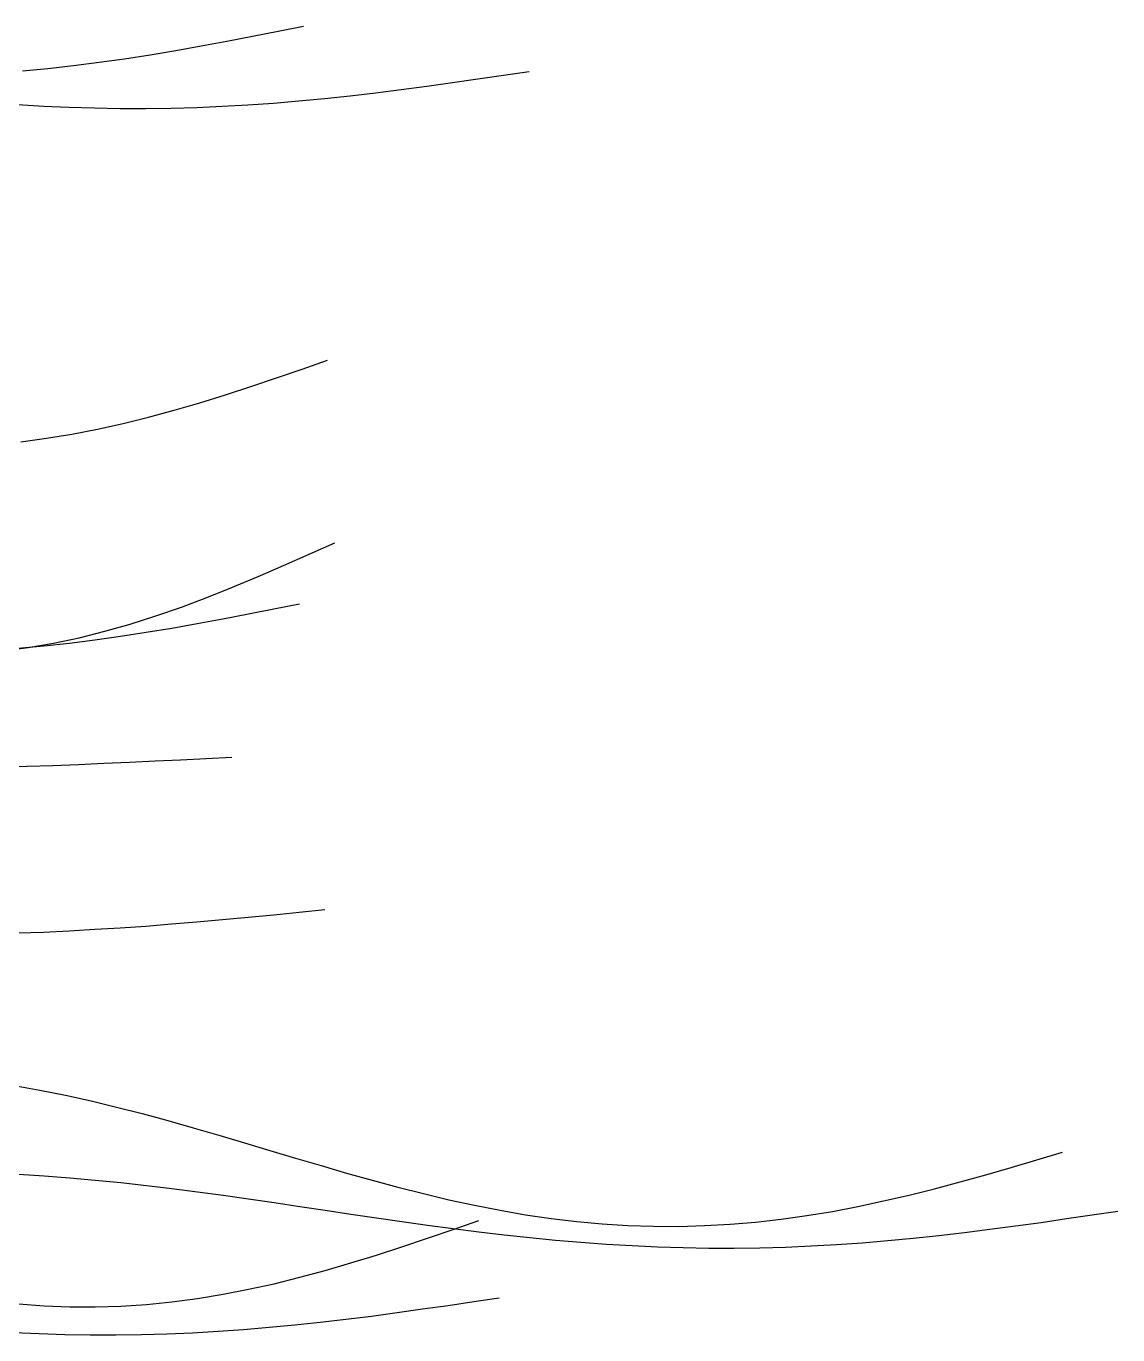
# Model space of a CAD drawing. Header units: metres. Extents: x -249 to 352, y -252 to 258.
# Drawn here: x 266.2 to 351.6, y -3.8 to 98.6 of the extents above; entities that cross this region are included whole.
import ezdxf

# ---------------------------------------------------------------- set-up
doc = ezdxf.new("R2010")
doc.units = ezdxf.units.M

msp = doc.modelspace()

# ---------------------------------------------------------------- linework, layer by layer
for p, q in [((285.88, 98.18, -433.01), (287.88, 98.58, -433.01)), ((279.88, 97.03, -433.01), (281.88, 97.4, -433.01)), ((281.88, 97.4, -433.01), (283.88, 97.79, -433.01)), ((283.88, 97.79, -433.01), (285.88, 98.18, -433.01)), ((273.88, 96.03, -433.01), (275.88, 96.34, -433.01)), ((275.88, 96.34, -433.01), (277.88, 96.68, -433.01)), ((277.88, 96.68, -433.01), (279.88, 97.03, -433.01)), ((265.88, 95.09, -433.01), (267.88, 95.27, -433.01)), ((267.88, 95.27, -433.01), (269.88, 95.5, -433.01)), ((269.88, 95.5, -433.01), (271.88, 95.75, -433.01)), ((271.88, 95.75, -433.01), (273.88, 96.03, -433.01)), ((299.52, 94.16, -433.01), (301.52, 94.45, -433.01)), ((301.52, 94.45, -433.01), (303.52, 94.74, -433.01)), ((303.52, 94.74, -433.01), (305.52, 95.04, -433.01)), ((291.52, 93.13, -433.01), (293.52, 93.37, -433.01)), ((293.52, 93.37, -433.01), (295.52, 93.62, -433.01)), ((295.52, 93.62, -433.01), (297.52, 93.88, -433.01)), ((297.52, 93.88, -433.01), (299.52, 94.16, -433.01)), ((265.52, 92.45, -433.01), (267.52, 92.33, -433.01)), ((267.52, 92.33, -433.01), (269.52, 92.24, -433.01)), ((269.52, 92.24, -433.01), (271.52, 92.18, -433.01)), ((271.52, 92.18, -433.01), (273.52, 92.14, -433.01)), ((277.52, 92.17, -433.01), (279.52, 92.22, -433.01)), ((279.52, 92.22, -433.01), (281.52, 92.31, -433.01)), ((281.52, 92.31, -433.01), (283.52, 92.42, -433.01)), ((283.52, 92.42, -433.01), (285.52, 92.56, -433.01)), ((285.52, 92.56, -433.01), (287.52, 92.73, -433.01)), ((287.52, 92.73, -433.01), (289.52, 92.92, -433.01)), ((289.52, 92.92, -433.01), (291.52, 93.13, -433.01)), ((273.52, 92.14, -433.01), (275.52, 92.14, -433.01)), ((275.52, 92.14, -433.01), (277.52, 92.17, -433.01)), ((285.76, 71.05, -433.01), (287.76, 71.74, -433.01)), ((287.76, 71.74, -433.01), (289.76, 72.44, -433.01)), ((283.76, 70.38, -433.01), (285.76, 71.05, -433.01)), ((279.76, 69.11, -433.01), (281.76, 69.73, -433.01)), ((281.76, 69.73, -433.01), (283.76, 70.38, -433.01)), ((277.76, 68.53, -433.01), (279.76, 69.11, -433.01)), ((273.76, 67.49, -433.01), (275.76, 67.99, -433.01)), ((275.76, 67.99, -433.01), (277.76, 68.53, -433.01)), ((267.76, 66.33, -433.01), (269.76, 66.66, -433.01)), ((269.76, 66.66, -433.01), (271.76, 67.05, -433.01)), ((271.76, 67.05, -433.01), (273.76, 67.49, -433.01)), ((265.76, 66.06, -433.01), (267.76, 66.33, -433.01)), ((288.32, 57.26, -433.01), (290.32, 58.15, -433.01)), ((284.32, 55.51, -433.01), (286.32, 56.37, -433.01)), ((286.32, 56.37, -433.01), (288.32, 57.26, -433.01)), ((282.32, 54.67, -433.01), (284.32, 55.51, -433.01)), ((280.32, 53.88, -433.01), (282.32, 54.67, -433.01)), ((278.32, 53.12, -433.01), (280.32, 53.88, -433.01)), ((285.56, 52.98, -433.01), (287.56, 53.38, -433.01)), ((274.32, 51.79, -433.01), (276.32, 52.43, -433.01)), ((276.32, 52.43, -433.01), (278.32, 53.12, -433.01)), ((281.56, 52.21, -433.01), (283.56, 52.59, -433.01)), ((283.56, 52.59, -433.01), (285.56, 52.98, -433.01)), ((270.32, 50.72, -433.01), (272.32, 51.22, -433.01)), ((272.32, 51.22, -433.01), (274.32, 51.79, -433.01)), ((275.56, 51.15, -433.01), (277.56, 51.48, -433.01)), ((277.56, 51.48, -433.01), (279.56, 51.83, -433.01)), ((279.56, 51.83, -433.01), (281.56, 52.21, -433.01)), ((266.32, 49.96, -433.01), (268.32, 50.3, -433.01)), ((267.56, 50.08, -433.01), (269.56, 50.3, -433.01)), ((268.32, 50.3, -433.01), (270.32, 50.72, -433.01)), ((269.56, 50.3, -433.01), (271.56, 50.55, -433.01)), ((271.56, 50.55, -433.01), (273.56, 50.84, -433.01)), ((273.56, 50.84, -433.01), (275.56, 51.15, -433.01)), ((264.32, 49.7, -433.01), (266.32, 49.96, -433.01)), ((265.56, 49.89, -433.01), (267.56, 50.08, -433.01)), ((272.26, 40.9, -433.01), (274.26, 40.98, -433.01)), ((274.26, 40.98, -433.01), (276.26, 41.08, -433.01)), ((276.26, 41.08, -433.01), (278.26, 41.17, -433.01)), ((278.26, 41.17, -433.01), (280.26, 41.27, -433.01)), ((280.26, 41.27, -433.01), (282.26, 41.37, -433.01)), ((264.26, 40.6, -433.01), (266.26, 40.66, -433.01)), ((266.26, 40.66, -433.01), (268.26, 40.73, -433.01)), ((268.26, 40.73, -433.01), (270.26, 40.81, -433.01)), ((270.26, 40.81, -433.01), (272.26, 40.9, -433.01)), ((281.54, 28.66, -433.01), (283.54, 28.85, -433.01)), ((283.54, 28.85, -433.01), (285.54, 29.04, -433.01)), ((285.54, 29.04, -433.01), (287.54, 29.24, -433.01)), ((287.54, 29.24, -433.01), (289.54, 29.44, -433.01)), ((265.54, 27.62, -433.01), (267.54, 27.69, -433.01)), ((267.54, 27.69, -433.01), (269.54, 27.79, -433.01)), ((269.54, 27.79, -433.01), (271.54, 27.9, -433.01)), ((271.54, 27.9, -433.01), (273.54, 28.02, -433.01)), ((273.54, 28.02, -433.01), (275.54, 28.16, -433.01)), ((275.54, 28.16, -433.01), (277.54, 28.32, -433.01)), ((277.54, 28.32, -433.01), (279.54, 28.49, -433.01)), ((279.54, 28.49, -433.01), (281.54, 28.66, -433.01)), ((265.25, 15.67, -433.01), (267.25, 15.32, -433.01)), ((267.25, 15.32, -433.01), (269.25, 14.92, -433.01)), ((269.25, 14.92, -433.01), (271.25, 14.47, -433.01)), ((271.25, 14.47, -433.01), (273.25, 13.99, -433.01)), ((273.25, 13.99, -433.01), (275.25, 13.48, -433.01)), ((275.25, 13.48, -433.01), (277.25, 12.94, -433.01)), ((277.25, 12.94, -433.01), (279.25, 12.37, -433.01)), ((279.25, 12.37, -433.01), (281.25, 11.79, -433.01)), ((281.25, 11.79, -433.01), (283.25, 11.2, -433.01)), ((283.25, 11.2, -433.01), (285.25, 10.6, -433.01)), ((285.25, 10.6, -433.01), (287.25, 10, -433.01)), ((345.25, 9.86, -433.01), (347.25, 10.45, -433.01)), ((287.25, 10, -433.01), (289.25, 9.41, -433.01)), ((289.25, 9.41, -433.01), (291.25, 8.83, -433.01)), ((341.25, 8.69, -433.01), (343.25, 9.27, -433.01)), ((343.25, 9.27, -433.01), (345.25, 9.86, -433.01)), ((265.58, 8.74, -433.01), (267.58, 8.61, -433.01)), ((267.58, 8.61, -433.01), (269.58, 8.46, -433.01)), ((269.58, 8.46, -433.01), (271.58, 8.28, -433.01)), ((271.58, 8.28, -433.01), (273.58, 8.08, -433.01)), ((291.25, 8.83, -433.01), (293.25, 8.26, -433.01)), ((293.25, 8.26, -433.01), (295.25, 7.73, -433.01)), ((339.25, 8.13, -433.01), (341.25, 8.69, -433.01)), ((273.58, 8.08, -433.01), (275.58, 7.86, -433.01)), ((275.58, 7.86, -433.01), (277.58, 7.62, -433.01)), ((277.58, 7.62, -433.01), (279.58, 7.37, -433.01)), ((279.58, 7.37, -433.01), (281.58, 7.09, -433.01)), ((295.25, 7.73, -433.01), (297.25, 7.22, -433.01)), ((297.25, 7.22, -433.01), (299.25, 6.74, -433.01)), ((335.25, 7.1, -433.01), (337.25, 7.6, -433.01)), ((337.25, 7.6, -433.01), (339.25, 8.13, -433.01)), ((281.58, 7.09, -433.01), (283.58, 6.81, -433.01)), ((283.58, 6.81, -433.01), (285.58, 6.52, -433.01)), ((285.58, 6.52, -433.01), (287.58, 6.22, -433.01)), ((287.58, 6.22, -433.01), (289.58, 5.92, -433.01)), ((299.25, 6.74, -433.01), (301.25, 6.31, -433.01)), ((301.25, 6.31, -433.01), (303.25, 5.92, -433.01)), ((329.25, 5.83, -433.01), (331.25, 6.21, -433.01)), ((331.25, 6.21, -433.01), (333.25, 6.64, -433.01)), ((333.25, 6.64, -433.01), (335.25, 7.1, -433.01)), ((289.58, 5.92, -433.01), (291.58, 5.62, -433.01)), ((291.58, 5.62, -433.01), (293.58, 5.33, -433.01)), ((293.58, 5.33, -433.01), (295.58, 5.04, -433.01)), ((303.25, 5.92, -433.01), (305.25, 5.57, -433.01)), ((305.25, 5.57, -433.01), (307.25, 5.28, -433.01)), ((307.25, 5.28, -433.01), (309.25, 5.04, -433.01)), ((323.25, 4.99, -433.01), (325.25, 5.22, -433.01)), ((325.25, 5.22, -433.01), (327.25, 5.5, -433.01)), ((327.25, 5.5, -433.01), (329.25, 5.83, -433.01)), ((345.58, 4.97, -433.01), (347.58, 5.26, -433.01)), ((347.58, 5.26, -433.01), (349.58, 5.55, -433.01)), ((349.58, 5.55, -433.01), (351.58, 5.85, -433.01)), ((295.58, 5.04, -433.01), (297.58, 4.76, -433.01)), ((297.58, 4.76, -433.01), (299.58, 4.49, -433.01)), ((297.58, 3.73, -433.01), (299.58, 4.42, -433.01)), ((299.58, 4.42, -433.01), (301.58, 5.12, -433.01)), ((299.58, 4.49, -433.01), (301.58, 4.24, -433.01)), ((301.58, 4.24, -433.01), (303.58, 4, -433.01)), ((309.25, 5.04, -433.01), (311.25, 4.85, -433.01)), ((311.25, 4.85, -433.01), (313.25, 4.73, -433.01)), ((313.25, 4.73, -433.01), (315.25, 4.66, -433.01)), ((315.25, 4.66, -433.01), (317.25, 4.65, -433.01)), ((317.25, 4.65, -433.01), (319.25, 4.71, -433.01)), ((319.25, 4.71, -433.01), (321.25, 4.82, -433.01)), ((321.25, 4.82, -433.01), (323.25, 4.99, -433.01)), ((337.58, 3.94, -433.01), (339.58, 4.18, -433.01)), ((339.58, 4.18, -433.01), (341.58, 4.43, -433.01)), ((341.58, 4.43, -433.01), (343.58, 4.69, -433.01)), ((343.58, 4.69, -433.01), (345.58, 4.97, -433.01)), ((295.58, 3.06, -433.01), (297.58, 3.73, -433.01)), ((303.58, 4, -433.01), (305.58, 3.78, -433.01)), ((305.58, 3.78, -433.01), (307.58, 3.58, -433.01)), ((307.58, 3.58, -433.01), (309.58, 3.41, -433.01)), ((309.58, 3.41, -433.01), (311.58, 3.27, -433.01)), ((311.58, 3.27, -433.01), (313.58, 3.15, -433.01)), ((313.58, 3.15, -433.01), (315.58, 3.05, -433.01)), ((325.58, 3.04, -433.01), (327.58, 3.12, -433.01)), ((327.58, 3.12, -433.01), (329.58, 3.23, -433.01)), ((329.58, 3.23, -433.01), (331.58, 3.37, -433.01)), ((331.58, 3.37, -433.01), (333.58, 3.54, -433.01)), ((333.58, 3.54, -433.01), (335.58, 3.73, -433.01)), ((335.58, 3.73, -433.01), (337.58, 3.94, -433.01)), ((291.58, 1.79, -433.01), (293.58, 2.41, -433.01)), ((293.58, 2.41, -433.01), (295.58, 3.06, -433.01)), ((315.58, 3.05, -433.01), (317.58, 2.99, -433.01)), ((317.58, 2.99, -433.01), (319.58, 2.96, -433.01)), ((319.58, 2.96, -433.01), (321.58, 2.95, -433.01)), ((321.58, 2.95, -433.01), (323.58, 2.98, -433.01)), ((323.58, 2.98, -433.01), (325.58, 3.04, -433.01)), ((287.58, 0.67, -433.01), (289.58, 1.21, -433.01)), ((289.58, 1.21, -433.01), (291.58, 1.79, -433.01)), ((283.58, -0.27, -433.01), (285.58, 0.17, -433.01)), ((285.58, 0.17, -433.01), (287.58, 0.67, -433.01)), ((277.58, -1.26, -433.01), (279.58, -0.99, -433.01)), ((279.58, -0.99, -433.01), (281.58, -0.66, -433.01)), ((281.58, -0.66, -433.01), (283.58, -0.27, -433.01)), ((301.19, -1.23, -433.01), (303.19, -0.93, -433.01)), ((265.58, -1.41, -433.01), (267.58, -1.56, -433.01)), ((267.58, -1.56, -433.01), (269.58, -1.64, -433.01)), ((269.58, -1.64, -433.01), (271.58, -1.65, -433.01)), ((271.58, -1.65, -433.01), (273.58, -1.58, -433.01)), ((273.58, -1.58, -433.01), (275.58, -1.45, -433.01)), ((275.58, -1.45, -433.01), (277.58, -1.26, -433.01)), ((295.19, -2.09, -433.01), (297.19, -1.81, -433.01)), ((297.19, -1.81, -433.01), (299.19, -1.53, -433.01)), ((299.19, -1.53, -433.01), (301.19, -1.23, -433.01)), ((285.19, -3.24, -433.01), (287.19, -3.05, -433.01)), ((287.19, -3.05, -433.01), (289.19, -2.84, -433.01)), ((289.19, -2.84, -433.01), (291.19, -2.61, -433.01)), ((291.19, -2.61, -433.01), (293.19, -2.36, -433.01)), ((293.19, -2.36, -433.01), (295.19, -2.09, -433.01)), ((265.19, -3.64, -433.01), (267.19, -3.73, -433.01)), ((267.19, -3.73, -433.01), (269.19, -3.8, -433.01)), ((269.19, -3.8, -433.01), (271.19, -3.83, -433.01)), ((271.19, -3.83, -433.01), (273.19, -3.83, -433.01)), ((273.19, -3.83, -433.01), (275.19, -3.81, -433.01)), ((275.19, -3.81, -433.01), (277.19, -3.75, -433.01)), ((277.19, -3.75, -433.01), (279.19, -3.67, -433.01)), ((279.19, -3.67, -433.01), (281.19, -3.55, -433.01)), ((281.19, -3.55, -433.01), (283.19, -3.41, -433.01)), ((283.19, -3.41, -433.01), (285.19, -3.24, -433.01))]:
    msp.add_line(p, q)

doc.saveas('drawing.dxf')
